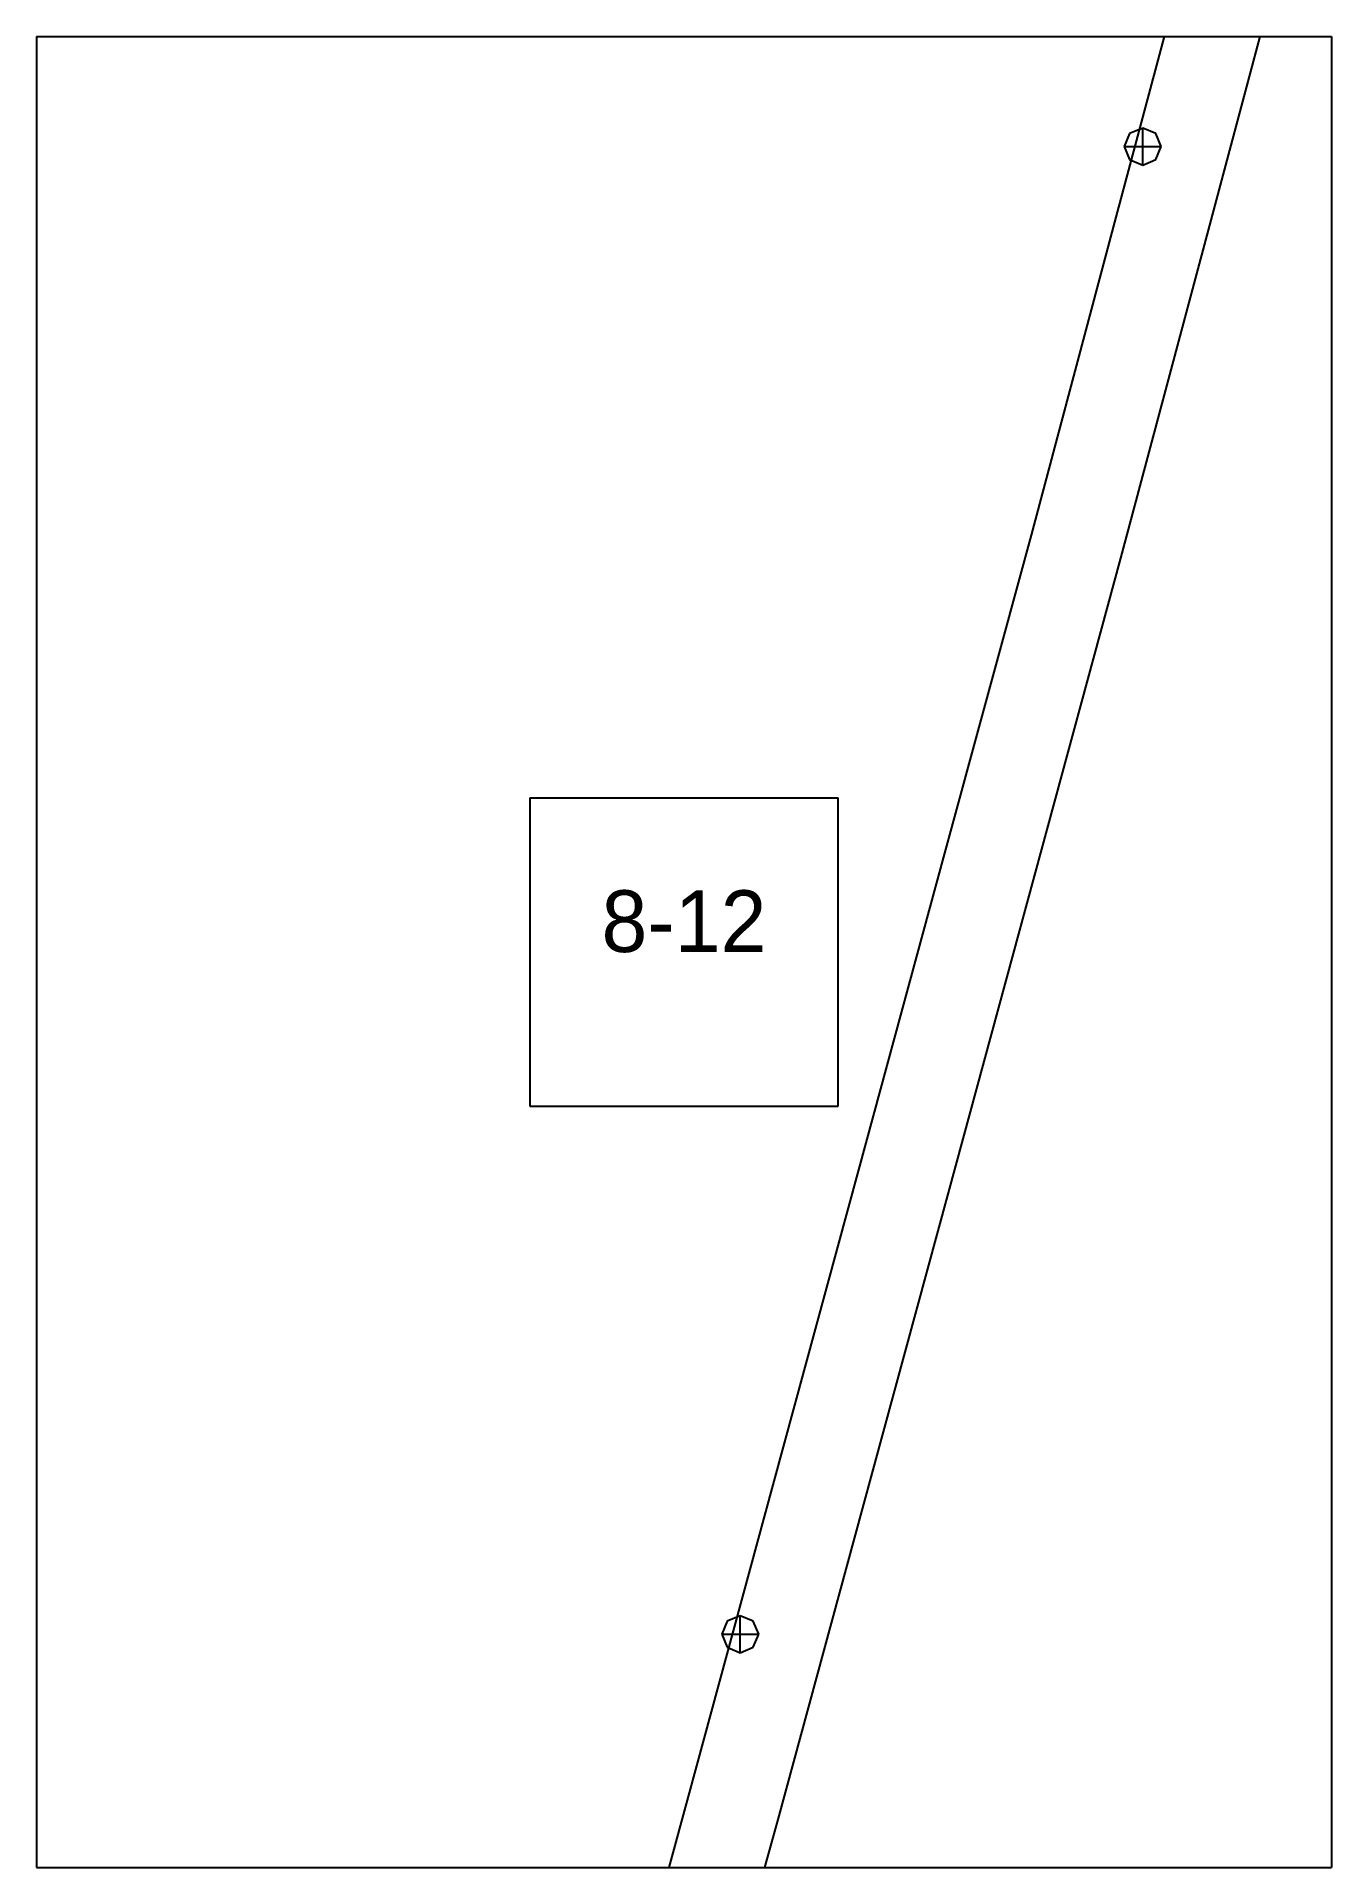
# Paper-space layout 'Plan 8-12' of a CAD drawing. Header units: metres, sheet in millimetres. Extents: x 0 to 210, y 0 to 297.
# The model-space entities are those that its viewports show. They can reach past a viewport. Long polylines and large blocks are cut down to what shows.
import ezdxf
from ezdxf.enums import TextEntityAlignment as Align

# ---------------------------------------------------------------- set-up
doc = ezdxf.new("R2010")
doc.units = ezdxf.units.M
for name, color, linetype in [('default', 7, 'Continuous'), ('TEXTLAYER', 7, 'Continuous'), ('VIEWPORTS', 7, 'Continuous')]:
    doc.layers.add(name, color=color, linetype=linetype)

msp = doc.modelspace()

# ---------------------------------------------------------------- linework, layer by layer
at = {"color": 9}
for p, q in [((2310, -1782), (2310, -2079)), ((2310, -1782), (2310, -2079)), ((2520, -1782), (2520, -2079)), ((2520, -1782), (2520, -2079)), ((2100, -2079), (2310, -2079)), ((2100, -2079), (2310, -2079)), ((2310, -2079), (2520, -2079)), ((2310, -2079), (2310, -2376)), ((2310, -2079), (2520, -2079)), ((2310, -2079), (2310, -2376)), ((2520, -2079), (2730, -2079)), ((2520, -2079), (2520, -2376)), ((2520, -2079), (2730, -2079)), ((2520, -2079), (2520, -2376)), ((2390, -2202.5), (2440, -2202.5)), ((2390, -2202.5), (2390, -2252.5)), ((2440, -2252.5), (2440, -2202.5)), ((2390, -2252.5), (2440, -2252.5)), ((2100, -2376), (2310, -2376)), ((2100, -2376), (2310, -2376)), ((2310, -2376), (2520, -2376)), ((2310, -2376), (2310, -2673)), ((2310, -2376), (2520, -2376)), ((2310, -2376), (2310, -2673)), ((2520, -2376), (2730, -2376)), ((2520, -2376), (2520, -2673)), ((2520, -2376), (2730, -2376)), ((2520, -2376), (2520, -2673))]:
    msp.add_line(p, q, dxfattribs=at)
at = {"layer": 'default', "color": 7, "linetype": 'Continuous'}
for p, q in [((2485.11, -2108.28), (2498.85, -2056.79)), ((2499.64, -2112.01), (2513.38, -2060.52)), ((2489.4, -2093.84), (2487.28, -2094.72)), ((2491.53, -2094.72), (2489.4, -2093.84)), ((2489.4, -2099.84), (2489.4, -2093.84)), ((2487.28, -2094.72), (2486.4, -2096.84)), ((2492.4, -2096.84), (2491.53, -2094.72)), ((2486.4, -2096.84), (2487.28, -2098.96)), ((2486.4, -2096.84), (2492.4, -2096.84)), ((2487.28, -2098.96), (2489.4, -2099.84)), ((2489.4, -2099.84), (2491.53, -2098.96)), ((2491.53, -2098.96), (2492.4, -2096.84)), ((2471.34, -2159.9), (2485.11, -2108.28)), ((2485.87, -2163.62), (2499.64, -2112.01)), ((2457.33, -2211.45), (2471.34, -2159.9)), ((2471.86, -2215.18), (2485.87, -2163.62)), ((2443.35, -2262.85), (2457.33, -2211.45)), ((2457.88, -2266.58), (2471.86, -2215.18)), ((2429.47, -2313.92), (2443.35, -2262.85)), ((2444, -2317.65), (2457.88, -2266.58)), ((2415.72, -2364.5), (2429.47, -2313.92)), ((2430.25, -2368.22), (2444, -2317.65)), ((2422, -2336.05), (2421.12, -2338.17)), ((2424.12, -2335.17), (2422, -2336.05)), ((2426.24, -2336.05), (2424.12, -2335.17)), ((2424.12, -2341.17), (2424.12, -2335.17)), ((2427.12, -2338.17), (2426.24, -2336.05)), ((2421.12, -2338.17), (2422, -2340.29)), ((2421.12, -2338.17), (2427.12, -2338.17)), ((2422, -2340.29), (2424.12, -2341.17)), ((2424.12, -2341.17), (2426.24, -2340.29)), ((2426.24, -2340.29), (2427.12, -2338.17)), ((2402.17, -2414.37), (2415.72, -2364.5)), ((2416.69, -2418.1), (2430.25, -2368.22))]:
    msp.add_line(p, q, dxfattribs=at)

# ---------------------------------------------------------------- texts
at = {"layer": 'TEXTLAYER', "color": 1}
msp.add_text('8-12', height=10, dxfattribs=at).set_placement((2415, -2227.5), align=Align.CENTER)

psp = doc.layouts.new('Plan 8-12')

# ---------------------------------------------------------------- viewports
at = {"layer": 'VIEWPORTS'}
psp.add_viewport(center=(105, 148.5), size=(210, 297), view_center_point=(2415, -2227.5), view_height=297, dxfattribs=at)

doc.saveas('drawing.dxf')
